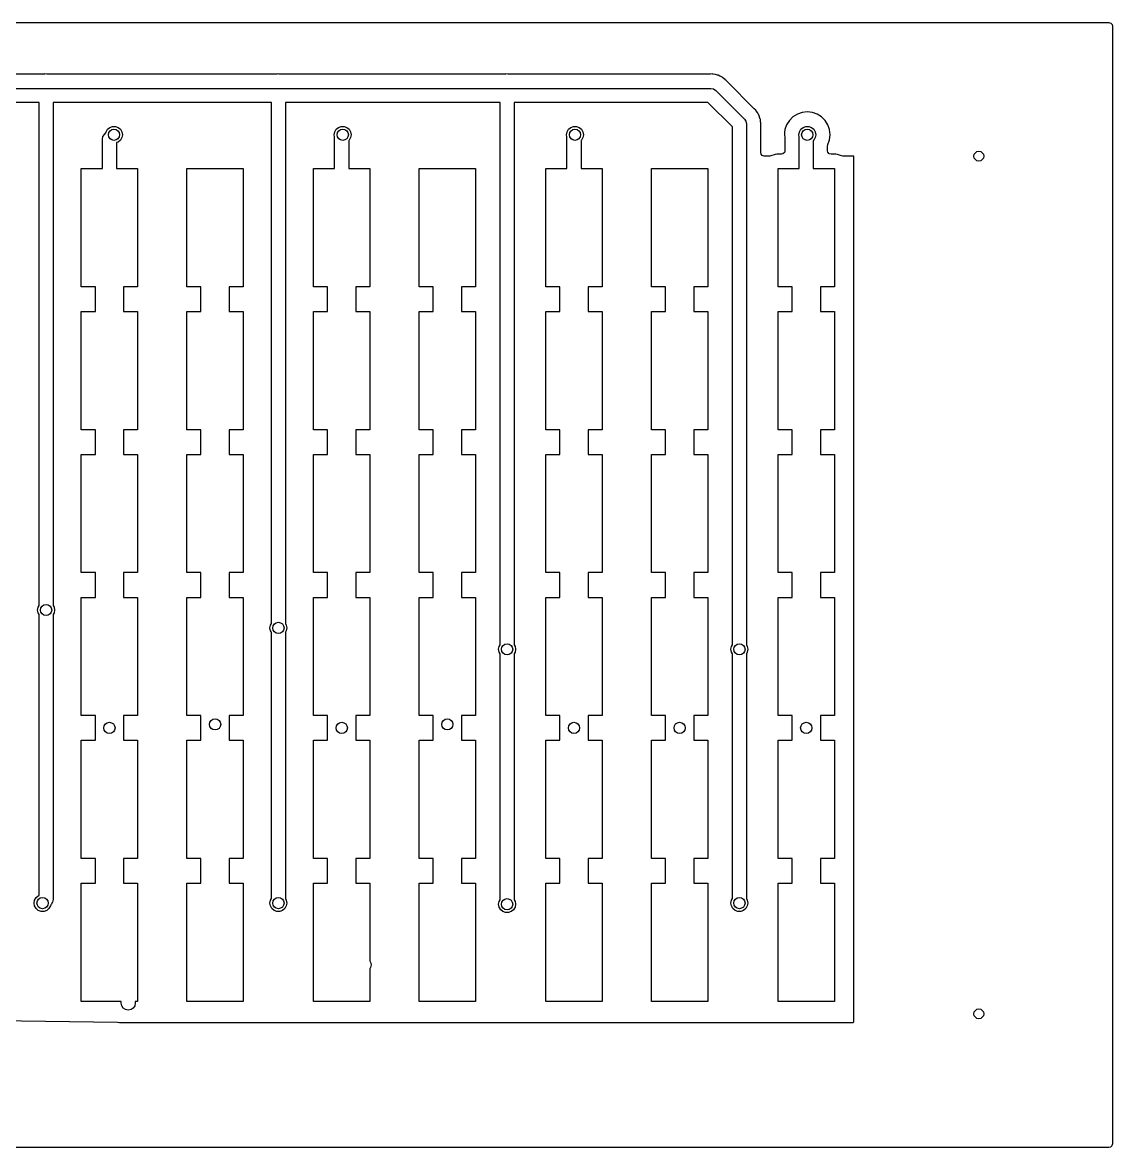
# Model space of a CAD drawing. Extents: x 1.61 to 4.79, y -2.79 to -1.21.
# Drawn here: x 3.262 to 4.787, y -2.787 to -1.213 of the extents above; entities that cross this region are included whole.
import ezdxf

# ---------------------------------------------------------------- set-up
doc = ezdxf.new("R2010")
doc.units = 0
doc.header["$MEASUREMENT"] = 0
doc.layers.add('BLACK', color=7, linetype='CONTINUOUS')

msp = doc.modelspace()

# ---------------------------------------------------------------- linework, layer by layer
at = {"layer": 'BLACK', "linetype": 'CONTINUOUS'}
for p, q in [((1.6179, -1.213), (4.7821, -1.213)), ((4.7821, -1.213), (4.7847, -1.2138)), ((4.7847, -1.2138), (4.7866, -1.2159)), ((4.7866, -1.2159), (4.787, -1.2179)), ((4.787, -1.2179), (4.787, -2.7821)), ((3.292, -1.2851), (2.9709, -1.2851)), ((3.2928, -1.2851), (3.292, -1.2851)), ((3.2933, -1.285), (3.2928, -1.2851)), ((3.2958, -1.2851), (3.2933, -1.285)), ((3.2933, -1.285), (3.2933, -1.285)), ((3.2959, -1.2851), (3.2958, -1.2851)), ((3.617, -1.2851), (3.2959, -1.2851)), ((3.6178, -1.2851), (3.617, -1.2851)), ((3.6183, -1.285), (3.6178, -1.2851)), ((3.6208, -1.2851), (3.6183, -1.285)), ((3.6183, -1.285), (3.6183, -1.285)), ((3.6209, -1.2851), (3.6208, -1.2851)), ((3.937, -1.2851), (3.6209, -1.2851)), ((3.9378, -1.2851), (3.937, -1.2851)), ((3.9383, -1.285), (3.9378, -1.2851)), ((3.9408, -1.2851), (3.9383, -1.285)), ((3.9383, -1.285), (3.9383, -1.285)), ((3.9409, -1.2851), (3.9408, -1.2851)), ((4.2246, -1.2851), (3.9409, -1.2851)), ((4.2276, -1.285), (4.2246, -1.2851)), ((4.2279, -1.2851), (4.2276, -1.285)), ((4.2276, -1.285), (4.2276, -1.285)), ((4.2282, -1.2851), (4.2279, -1.2851)), ((4.2279, -1.2851), (4.2279, -1.2851)), ((4.2285, -1.2851), (4.2282, -1.2851)), ((4.2282, -1.2851), (4.2282, -1.2851)), ((4.2315, -1.2858), (4.2285, -1.2851)), ((4.2345, -1.2865), (4.2315, -1.2858)), ((4.2347, -1.2866), (4.2345, -1.2865)), ((4.235, -1.2866), (4.2347, -1.2865)), ((4.2347, -1.2865), (4.2347, -1.2866)), ((4.2353, -1.2867), (4.235, -1.2866)), ((4.235, -1.2866), (4.235, -1.2866)), ((4.2378, -1.288), (4.2353, -1.2867)), ((4.2353, -1.2867), (4.2353, -1.2867)), ((4.2353, -1.2867), (4.2353, -1.2867)), ((4.238, -1.2881), (4.2378, -1.288)), ((4.2408, -1.2894), (4.238, -1.2881)), ((4.241, -1.2896), (4.2408, -1.2894)), ((4.2413, -1.2897), (4.241, -1.2896)), ((4.241, -1.2896), (4.241, -1.2896)), ((4.2415, -1.2899), (4.2413, -1.2897)), ((4.2413, -1.2897), (4.2413, -1.2897)), ((4.2439, -1.2918), (4.2415, -1.2899)), ((2.97, -1.3052), (3.295, -1.3052)), ((3.295, -1.3052), (3.62, -1.3052)), ((3.62, -1.3052), (3.94, -1.3052)), ((3.94, -1.3052), (4.225, -1.3052)), ((4.225, -1.3052), (4.2288, -1.3059)), ((4.2288, -1.3059), (4.232, -1.308)), ((4.2449, -1.2927), (4.2439, -1.2918)), ((4.2451, -1.2929), (4.2449, -1.2927)), ((4.2453, -1.293), (4.2451, -1.2929)), ((4.2467, -1.2942), (4.2453, -1.293)), ((4.2469, -1.2944), (4.2467, -1.2942)), ((4.2474, -1.2951), (4.2469, -1.2944)), ((4.2479, -1.2957), (4.2474, -1.2951)), ((4.2858, -1.3336), (4.2479, -1.2957)), ((4.232, -1.308), (4.272, -1.348)), ((3.2852, -1.3248), (2.9798, -1.3248)), ((3.2852, -2.0288), (3.2852, -1.3248)), ((3.6102, -1.3248), (3.3048, -1.3248)), ((3.3048, -1.3248), (3.3048, -2.0288)), ((3.6102, -2.0538), (3.6102, -1.3248)), ((3.9302, -1.3248), (3.6298, -1.3248)), ((3.6298, -1.3248), (3.6298, -2.0538)), ((3.9302, -2.0838), (3.9302, -1.3248)), ((4.2209, -1.3248), (3.9498, -1.3248)), ((3.9498, -1.3248), (3.9498, -2.0838)), ((4.2552, -1.3591), (4.2209, -1.3248)), ((4.288, -1.3357), (4.2858, -1.3336)), ((4.2858, -1.3336), (4.2858, -1.3336)), ((4.2882, -1.3359), (4.288, -1.3357)), ((4.2884, -1.3361), (4.2882, -1.3359)), ((4.2882, -1.3359), (4.2882, -1.3359)), ((4.2886, -1.3364), (4.2884, -1.3361)), ((4.2884, -1.3361), (4.2884, -1.3361)), ((4.2902, -1.339), (4.2886, -1.3364)), ((4.2886, -1.3364), (4.2886, -1.3364)), ((4.2886, -1.3364), (4.2886, -1.3364)), ((4.272, -1.348), (4.2741, -1.3512)), ((4.2741, -1.3512), (4.2748, -1.355)), ((4.2919, -1.3415), (4.2902, -1.339)), ((4.292, -1.3418), (4.2919, -1.3415)), ((4.2921, -1.342), (4.292, -1.3418)), ((4.292, -1.3418), (4.292, -1.3418)), ((4.2922, -1.3423), (4.2921, -1.342)), ((4.2921, -1.342), (4.2921, -1.342)), ((4.2931, -1.3449), (4.2922, -1.3423)), ((4.2922, -1.3423), (4.2922, -1.3423)), ((4.2932, -1.3452), (4.2931, -1.3449)), ((4.2943, -1.3481), (4.2932, -1.3452)), ((4.2943, -1.3483), (4.2943, -1.3481)), ((4.2944, -1.3486), (4.2943, -1.3483)), ((4.2943, -1.3483), (4.2943, -1.3483)), ((4.2944, -1.3489), (4.2944, -1.3486)), ((4.2944, -1.3486), (4.2944, -1.3486)), ((4.2945, -1.35), (4.2944, -1.3489)), ((4.2944, -1.3489), (4.2944, -1.3489)), ((4.2947, -1.352), (4.2945, -1.35)), ((4.2949, -1.3533), (4.2947, -1.352)), ((4.2949, -1.3536), (4.2949, -1.3533)), ((4.2949, -1.3538), (4.2949, -1.3536)), ((4.335, -1.35), (4.3311, -1.3561)), ((4.34, -1.345), (4.335, -1.35)), ((4.335, -1.35), (4.335, -1.35)), ((4.3461, -1.3411), (4.34, -1.345)), ((4.34, -1.345), (4.34, -1.345)), ((4.3529, -1.3388), (4.3461, -1.3411)), ((4.3461, -1.3411), (4.3461, -1.3411)), ((4.36, -1.338), (4.3529, -1.3388)), ((4.3529, -1.3388), (4.3529, -1.3388)), ((4.3529, -1.3388), (4.3529, -1.3388)), ((4.3671, -1.3388), (4.36, -1.338)), ((4.3739, -1.3411), (4.3671, -1.3388)), ((4.3671, -1.3388), (4.3671, -1.3388)), ((4.3671, -1.3388), (4.3671, -1.3388)), ((4.38, -1.345), (4.3739, -1.3411)), ((4.3739, -1.3411), (4.3739, -1.3411)), ((4.385, -1.35), (4.38, -1.345)), ((4.38, -1.345), (4.38, -1.345)), ((4.3889, -1.3561), (4.385, -1.35)), ((4.385, -1.35), (4.385, -1.35)), ((3.3766, -1.3695), (3.3786, -1.3674)), ((3.3786, -1.3674), (3.3789, -1.366)), ((3.3789, -1.366), (3.381, -1.3624)), ((3.381, -1.3624), (3.3841, -1.3598)), ((3.3841, -1.3598), (3.3879, -1.3584)), ((3.3879, -1.3584), (3.3921, -1.3584)), ((3.3921, -1.3584), (3.3959, -1.3598)), ((3.3959, -1.3598), (3.399, -1.3624)), ((3.399, -1.3624), (3.4011, -1.366)), ((3.4011, -1.366), (3.4018, -1.37)), ((3.6982, -1.37), (3.6989, -1.366)), ((3.6989, -1.366), (3.701, -1.3624)), ((3.701, -1.3624), (3.7041, -1.3598)), ((3.7041, -1.3598), (3.7079, -1.3584)), ((3.7079, -1.3584), (3.7121, -1.3584)), ((3.7121, -1.3584), (3.7159, -1.3598)), ((3.7159, -1.3598), (3.719, -1.3624)), ((3.719, -1.3624), (3.7211, -1.366)), ((3.7211, -1.366), (3.7218, -1.37)), ((4.0232, -1.37), (4.0239, -1.366)), ((4.0239, -1.366), (4.026, -1.3624)), ((4.026, -1.3624), (4.0291, -1.3598)), ((4.0291, -1.3598), (4.0329, -1.3584)), ((4.0329, -1.3584), (4.0371, -1.3584)), ((4.0371, -1.3584), (4.0409, -1.3598)), ((4.0409, -1.3598), (4.044, -1.3624)), ((4.044, -1.3624), (4.0461, -1.366)), ((4.0461, -1.366), (4.0468, -1.37)), ((4.2552, -2.0838), (4.2552, -1.3591)), ((4.2748, -1.355), (4.2748, -2.0838)), ((4.295, -1.3547), (4.2949, -1.3538)), ((4.2949, -1.3568), (4.2951, -1.3559)), ((4.2949, -1.3575), (4.2949, -1.3568)), ((4.2949, -1.395), (4.2949, -1.3575)), ((4.2951, -1.3559), (4.295, -1.3547)), ((4.3283, -1.367), (4.328, -1.37)), ((4.3288, -1.3629), (4.3283, -1.367)), ((4.3311, -1.3561), (4.3288, -1.3629)), ((4.3311, -1.3561), (4.3311, -1.3561)), ((4.3482, -1.37), (4.3489, -1.366)), ((4.3489, -1.366), (4.351, -1.3624)), ((4.351, -1.3624), (4.3541, -1.3598)), ((4.3541, -1.3598), (4.3579, -1.3584)), ((4.3579, -1.3584), (4.3621, -1.3584)), ((4.3621, -1.3584), (4.3659, -1.3598)), ((4.3659, -1.3598), (4.369, -1.3624)), ((4.369, -1.3624), (4.3711, -1.366)), ((4.3711, -1.366), (4.3718, -1.37)), ((4.3912, -1.3629), (4.3889, -1.3561)), ((4.3889, -1.3561), (4.3889, -1.3561)), ((4.3889, -1.3561), (4.3889, -1.3561)), ((4.392, -1.37), (4.3912, -1.3629)), ((3.3737, -1.3764), (3.3745, -1.3727)), ((3.3737, -1.4173), (3.3737, -1.3764)), ((3.3745, -1.3727), (3.3766, -1.3695)), ((3.3959, -1.3802), (3.3934, -1.3811)), ((3.3934, -1.3811), (3.3934, -1.4173)), ((3.399, -1.3776), (3.3959, -1.3802)), ((3.4011, -1.374), (3.399, -1.3776)), ((3.4018, -1.37), (3.4011, -1.374)), ((3.6987, -1.3731), (3.6982, -1.37)), ((3.6987, -1.4173), (3.6987, -1.3731)), ((3.719, -1.3776), (3.7184, -1.3781)), ((3.7184, -1.3781), (3.7184, -1.4173)), ((3.7211, -1.374), (3.719, -1.3776)), ((3.7218, -1.37), (3.7211, -1.374)), ((4.0237, -1.3731), (4.0232, -1.37)), ((4.0237, -1.4173), (4.0237, -1.3731)), ((4.044, -1.3776), (4.0434, -1.3781)), ((4.0434, -1.3781), (4.0434, -1.4173)), ((4.0461, -1.374), (4.044, -1.3776)), ((4.0468, -1.37), (4.0461, -1.374)), ((4.328, -1.37), (4.3284, -1.3738)), ((4.3284, -1.3738), (4.3287, -1.3765)), ((4.3287, -1.3765), (4.3287, -1.3768)), ((4.3287, -1.3768), (4.3287, -1.3923)), ((4.3487, -1.3731), (4.3482, -1.37)), ((4.3487, -1.4173), (4.3487, -1.3731)), ((4.369, -1.3776), (4.3684, -1.3781)), ((4.3684, -1.3781), (4.3684, -1.4173)), ((4.3711, -1.374), (4.369, -1.3776)), ((4.3718, -1.37), (4.3711, -1.374)), ((4.3884, -1.3859), (4.3888, -1.3842)), ((4.3888, -1.3842), (4.3889, -1.3836)), ((4.3888, -1.3842), (4.3888, -1.3842)), ((4.3889, -1.3836), (4.3912, -1.3771)), ((4.3912, -1.3771), (4.392, -1.37)), ((4.2953, -1.3971), (4.2949, -1.395)), ((4.2971, -1.3992), (4.2953, -1.3971)), ((4.2998, -1.4), (4.2971, -1.3992)), ((4.3075, -1.4), (4.2998, -1.4)), ((4.3092, -1.3997), (4.3075, -1.4)), ((4.3149, -1.3976), (4.3092, -1.3997)), ((4.3173, -1.3973), (4.3149, -1.3976)), ((4.3149, -1.3976), (4.3149, -1.3976)), ((4.3238, -1.3973), (4.3173, -1.3973)), ((4.3258, -1.3969), (4.3238, -1.3973)), ((4.3279, -1.395), (4.3258, -1.3969)), ((4.3287, -1.3923), (4.3279, -1.395)), ((4.3884, -1.3923), (4.3884, -1.3859)), ((4.3889, -1.3944), (4.3884, -1.3923)), ((4.3907, -1.3965), (4.3889, -1.3944)), ((4.3934, -1.3973), (4.3907, -1.3965)), ((4.3999, -1.3973), (4.3934, -1.3973)), ((4.4023, -1.3976), (4.3999, -1.3973)), ((4.3999, -1.3973), (4.3999, -1.3973)), ((4.408, -1.3997), (4.4023, -1.3976)), ((4.4023, -1.3976), (4.4023, -1.3976)), ((4.4097, -1.4), (4.408, -1.3997)), ((4.425, -1.4), (4.4097, -1.4)), ((4.425, -2.6112), (4.425, -1.4)), ((3.3442, -1.5827), (3.3442, -1.4173)), ((3.3442, -1.4173), (3.3737, -1.4173)), ((3.3934, -1.4173), (3.423, -1.4173)), ((3.423, -1.4173), (3.423, -1.5827)), ((3.492, -1.5827), (3.492, -1.4173)), ((3.492, -1.4173), (3.5708, -1.4173)), ((3.5708, -1.4173), (3.5708, -1.5827)), ((3.6692, -1.5827), (3.6692, -1.4173)), ((3.6692, -1.4173), (3.6987, -1.4173)), ((3.7184, -1.4173), (3.748, -1.4173)), ((3.748, -1.4173), (3.748, -1.5827)), ((3.817, -1.5827), (3.817, -1.4173)), ((3.817, -1.4173), (3.8958, -1.4173)), ((3.8958, -1.4173), (3.8958, -1.5827)), ((3.9942, -1.5827), (3.9942, -1.4173)), ((3.9942, -1.4173), (4.0237, -1.4173)), ((4.0434, -1.4173), (4.073, -1.4173)), ((4.073, -1.4173), (4.073, -1.5827)), ((4.142, -1.5827), (4.142, -1.4173)), ((4.142, -1.4173), (4.2208, -1.4173)), ((4.2208, -1.4173), (4.2208, -1.5827)), ((4.3192, -1.5827), (4.3192, -1.4173)), ((4.3192, -1.4173), (4.3487, -1.4173)), ((4.3684, -1.4173), (4.398, -1.4173)), ((4.398, -1.4173), (4.398, -1.5827)), ((3.3639, -1.5827), (3.3442, -1.5827)), ((3.3639, -1.6), (3.3639, -1.5827)), ((3.423, -1.5827), (3.4033, -1.5827)), ((3.4033, -1.5827), (3.4033, -1.6)), ((3.5117, -1.5827), (3.492, -1.5827)), ((3.5117, -1.6), (3.5117, -1.5827)), ((3.5708, -1.5827), (3.5511, -1.5827)), ((3.5511, -1.5827), (3.5511, -1.6)), ((3.6889, -1.5827), (3.6692, -1.5827)), ((3.6889, -1.605), (3.6889, -1.5827)), ((3.748, -1.5827), (3.7283, -1.5827)), ((3.7283, -1.5827), (3.7283, -1.605)), ((3.8367, -1.5827), (3.817, -1.5827)), ((3.8367, -1.6), (3.8367, -1.5827)), ((3.8958, -1.5827), (3.8761, -1.5827)), ((3.8761, -1.5827), (3.8761, -1.6)), ((4.0139, -1.5827), (3.9942, -1.5827)), ((4.0139, -1.6), (4.0139, -1.5827)), ((4.073, -1.5827), (4.0533, -1.5827)), ((4.0533, -1.5827), (4.0533, -1.6)), ((4.1617, -1.5827), (4.142, -1.5827)), ((4.1617, -1.6), (4.1617, -1.5827)), ((4.2208, -1.5827), (4.2011, -1.5827)), ((4.2011, -1.5827), (4.2011, -1.6)), ((4.3389, -1.5827), (4.3192, -1.5827)), ((4.3389, -1.605), (4.3389, -1.5827)), ((4.398, -1.5827), (4.3783, -1.5827)), ((4.3783, -1.5827), (4.3783, -1.605)), ((3.3639, -1.6173), (3.3639, -1.6)), ((3.4033, -1.6), (3.4033, -1.6173)), ((3.5117, -1.6173), (3.5117, -1.6)), ((3.5511, -1.6), (3.5511, -1.6173)), ((3.6889, -1.6173), (3.6889, -1.605)), ((3.7283, -1.605), (3.7283, -1.6173)), ((3.8367, -1.6173), (3.8367, -1.6)), ((3.8761, -1.6), (3.8761, -1.6173)), ((4.0139, -1.6173), (4.0139, -1.6)), ((4.0533, -1.6), (4.0533, -1.6173)), ((4.1617, -1.6173), (4.1617, -1.6)), ((4.2011, -1.6), (4.2011, -1.6173)), ((4.3389, -1.6173), (4.3389, -1.605)), ((4.3783, -1.605), (4.3783, -1.6173)), ((3.3442, -1.7827), (3.3442, -1.6173)), ((3.3442, -1.6173), (3.3639, -1.6173)), ((3.4033, -1.6173), (3.423, -1.6173)), ((3.423, -1.6173), (3.423, -1.7827)), ((3.492, -1.7827), (3.492, -1.6173)), ((3.492, -1.6173), (3.5117, -1.6173)), ((3.5511, -1.6173), (3.5708, -1.6173)), ((3.5708, -1.6173), (3.5708, -1.7827)), ((3.6692, -1.7827), (3.6692, -1.6173)), ((3.6692, -1.6173), (3.6889, -1.6173)), ((3.7283, -1.6173), (3.748, -1.6173)), ((3.748, -1.6173), (3.748, -1.7827)), ((3.817, -1.7827), (3.817, -1.6173)), ((3.817, -1.6173), (3.8367, -1.6173)), ((3.8761, -1.6173), (3.8958, -1.6173)), ((3.8958, -1.6173), (3.8958, -1.7827)), ((3.9942, -1.7827), (3.9942, -1.6173)), ((3.9942, -1.6173), (4.0139, -1.6173)), ((4.0533, -1.6173), (4.073, -1.6173)), ((4.073, -1.6173), (4.073, -1.7827)), ((4.142, -1.7827), (4.142, -1.6173)), ((4.142, -1.6173), (4.1617, -1.6173)), ((4.2011, -1.6173), (4.2208, -1.6173)), ((4.2208, -1.6173), (4.2208, -1.7827)), ((4.3192, -1.7827), (4.3192, -1.6173)), ((4.3192, -1.6173), (4.3389, -1.6173)), ((4.3783, -1.6173), (4.398, -1.6173)), ((4.398, -1.6173), (4.398, -1.7827)), ((3.3639, -1.7827), (3.3442, -1.7827)), ((3.3639, -1.8), (3.3639, -1.7827)), ((3.423, -1.7827), (3.4033, -1.7827)), ((3.4033, -1.7827), (3.4033, -1.8)), ((3.5117, -1.7827), (3.492, -1.7827)), ((3.5117, -1.8173), (3.5117, -1.7827)), ((3.5708, -1.7827), (3.5511, -1.7827)), ((3.5511, -1.7827), (3.5511, -1.8173)), ((3.6889, -1.7827), (3.6692, -1.7827)), ((3.6889, -1.8173), (3.6889, -1.7827)), ((3.748, -1.7827), (3.7283, -1.7827)), ((3.7283, -1.7827), (3.7283, -1.8173)), ((3.8367, -1.7827), (3.817, -1.7827)), ((3.8367, -1.8173), (3.8367, -1.7827)), ((3.8958, -1.7827), (3.8761, -1.7827)), ((3.8761, -1.7827), (3.8761, -1.8173)), ((4.0139, -1.7827), (3.9942, -1.7827)), ((4.0139, -1.8173), (4.0139, -1.7827)), ((4.073, -1.7827), (4.0533, -1.7827)), ((4.0533, -1.7827), (4.0533, -1.8173)), ((4.1617, -1.7827), (4.142, -1.7827)), ((4.1617, -1.8173), (4.1617, -1.7827)), ((4.2208, -1.7827), (4.2011, -1.7827)), ((4.2011, -1.7827), (4.2011, -1.8173)), ((4.3389, -1.7827), (4.3192, -1.7827)), ((4.3389, -1.8173), (4.3389, -1.7827)), ((4.398, -1.7827), (4.3783, -1.7827)), ((4.3783, -1.7827), (4.3783, -1.8173)), ((3.3639, -1.8173), (3.3639, -1.8)), ((3.4033, -1.8), (3.4033, -1.8173)), ((3.3442, -1.9827), (3.3442, -1.8173)), ((3.3442, -1.8173), (3.3639, -1.8173)), ((3.4033, -1.8173), (3.423, -1.8173)), ((3.423, -1.8173), (3.423, -1.9827)), ((3.492, -1.9827), (3.492, -1.8173)), ((3.492, -1.8173), (3.5117, -1.8173)), ((3.5511, -1.8173), (3.5708, -1.8173)), ((3.5708, -1.8173), (3.5708, -1.9827)), ((3.6692, -1.9827), (3.6692, -1.8173)), ((3.6692, -1.8173), (3.6889, -1.8173)), ((3.7283, -1.8173), (3.748, -1.8173)), ((3.748, -1.8173), (3.748, -1.9827)), ((3.817, -1.9827), (3.817, -1.8173)), ((3.817, -1.8173), (3.8367, -1.8173)), ((3.8761, -1.8173), (3.8958, -1.8173)), ((3.8958, -1.8173), (3.8958, -1.9827)), ((3.9942, -1.9827), (3.9942, -1.8173)), ((3.9942, -1.8173), (4.0139, -1.8173)), ((4.0533, -1.8173), (4.073, -1.8173)), ((4.073, -1.8173), (4.073, -1.9827)), ((4.142, -1.9827), (4.142, -1.8173)), ((4.142, -1.8173), (4.1617, -1.8173)), ((4.2011, -1.8173), (4.2208, -1.8173)), ((4.2208, -1.8173), (4.2208, -1.9827)), ((4.3192, -1.9827), (4.3192, -1.8173)), ((4.3192, -1.8173), (4.3389, -1.8173)), ((4.3783, -1.8173), (4.398, -1.8173)), ((4.398, -1.8173), (4.398, -1.9827)), ((3.3639, -1.9827), (3.3442, -1.9827)), ((3.3639, -2.0173), (3.3639, -1.9827)), ((3.423, -1.9827), (3.4033, -1.9827)), ((3.4033, -1.9827), (3.4033, -2.0173)), ((3.5117, -1.9827), (3.492, -1.9827)), ((3.5117, -2.0173), (3.5117, -1.9827)), ((3.5708, -1.9827), (3.5511, -1.9827)), ((3.5511, -1.9827), (3.5511, -2.0173)), ((3.6889, -1.9827), (3.6692, -1.9827)), ((3.6889, -2.0173), (3.6889, -1.9827)), ((3.748, -1.9827), (3.7283, -1.9827)), ((3.7283, -1.9827), (3.7283, -2.0173)), ((3.8367, -1.9827), (3.817, -1.9827)), ((3.8367, -2.0173), (3.8367, -1.9827)), ((3.8958, -1.9827), (3.8761, -1.9827)), ((3.8761, -1.9827), (3.8761, -2.0173)), ((4.0139, -1.9827), (3.9942, -1.9827)), ((4.0139, -2.0173), (4.0139, -1.9827)), ((4.073, -1.9827), (4.0533, -1.9827)), ((4.0533, -1.9827), (4.0533, -2.0173)), ((4.1617, -1.9827), (4.142, -1.9827)), ((4.1617, -2.0173), (4.1617, -1.9827)), ((4.2208, -1.9827), (4.2011, -1.9827)), ((4.2011, -1.9827), (4.2011, -2.0173)), ((4.3389, -1.9827), (4.3192, -1.9827)), ((4.3389, -2.0173), (4.3389, -1.9827)), ((4.398, -1.9827), (4.3783, -1.9827)), ((4.3783, -1.9827), (4.3783, -2.0173)), ((3.2839, -2.031), (3.2852, -2.0288)), ((3.3048, -2.0288), (3.3061, -2.031)), ((3.3442, -2.1827), (3.3442, -2.0173)), ((3.3442, -2.0173), (3.3639, -2.0173)), ((3.4033, -2.0173), (3.423, -2.0173)), ((3.423, -2.0173), (3.423, -2.1827)), ((3.492, -2.1827), (3.492, -2.0173)), ((3.492, -2.0173), (3.5117, -2.0173)), ((3.5511, -2.0173), (3.5708, -2.0173)), ((3.5708, -2.0173), (3.5708, -2.1827)), ((3.6692, -2.1827), (3.6692, -2.0173)), ((3.6692, -2.0173), (3.6889, -2.0173)), ((3.7283, -2.0173), (3.748, -2.0173)), ((3.748, -2.0173), (3.748, -2.1827)), ((3.817, -2.1827), (3.817, -2.0173)), ((3.817, -2.0173), (3.8367, -2.0173)), ((3.8761, -2.0173), (3.8958, -2.0173)), ((3.8958, -2.0173), (3.8958, -2.1827)), ((3.9942, -2.1827), (3.9942, -2.0173)), ((3.9942, -2.0173), (4.0139, -2.0173)), ((4.0533, -2.0173), (4.073, -2.0173)), ((4.073, -2.0173), (4.073, -2.1827)), ((4.142, -2.1827), (4.142, -2.0173)), ((4.142, -2.0173), (4.1617, -2.0173)), ((4.2011, -2.0173), (4.2208, -2.0173)), ((4.2208, -2.0173), (4.2208, -2.1827)), ((4.3192, -2.1827), (4.3192, -2.0173)), ((4.3192, -2.0173), (4.3389, -2.0173)), ((4.3783, -2.0173), (4.398, -2.0173)), ((4.398, -2.0173), (4.398, -2.1827)), ((3.2832, -2.035), (3.2839, -2.031)), ((3.2839, -2.039), (3.2832, -2.035)), ((3.2852, -2.0412), (3.2839, -2.039)), ((3.2852, -2.4344), (3.2852, -2.0412)), ((3.3061, -2.039), (3.3048, -2.0412)), ((3.3048, -2.0412), (3.3048, -2.44)), ((3.3061, -2.031), (3.3068, -2.035)), ((3.3068, -2.035), (3.3061, -2.039)), ((3.6082, -2.06), (3.6089, -2.056)), ((3.6089, -2.064), (3.6082, -2.06)), ((3.6089, -2.056), (3.6102, -2.0538)), ((3.6298, -2.0538), (3.6311, -2.056)), ((3.6311, -2.056), (3.6318, -2.06)), ((3.6318, -2.06), (3.6311, -2.064)), ((3.6102, -2.0662), (3.6089, -2.064)), ((3.6102, -2.4388), (3.6102, -2.0662)), ((3.6311, -2.064), (3.6298, -2.0662)), ((3.6298, -2.0662), (3.6298, -2.4388)), ((3.9282, -2.09), (3.9289, -2.086)), ((3.9289, -2.094), (3.9282, -2.09)), ((3.9289, -2.086), (3.9302, -2.0838)), ((3.9498, -2.0838), (3.9511, -2.086)), ((3.9511, -2.086), (3.9518, -2.09)), ((3.9518, -2.09), (3.9511, -2.094)), ((4.2532, -2.09), (4.2539, -2.086)), ((4.2539, -2.094), (4.2532, -2.09)), ((4.2539, -2.086), (4.2552, -2.0838)), ((4.2748, -2.0838), (4.2761, -2.086)), ((4.2761, -2.086), (4.2768, -2.09)), ((4.2768, -2.09), (4.2761, -2.094)), ((3.9302, -2.0962), (3.9289, -2.094)), ((3.9302, -2.4405), (3.9302, -2.0962)), ((3.9511, -2.094), (3.9498, -2.0962)), ((3.9498, -2.0962), (3.9498, -2.4405)), ((4.2552, -2.0962), (4.2539, -2.094)), ((4.2552, -2.4388), (4.2552, -2.0962)), ((4.2761, -2.094), (4.2748, -2.0962)), ((4.2748, -2.0962), (4.2748, -2.4388)), ((3.3639, -2.1827), (3.3442, -2.1827)), ((3.3639, -2.2), (3.3639, -2.1827)), ((3.423, -2.1827), (3.4033, -2.1827)), ((3.4033, -2.1827), (3.4033, -2.2)), ((3.5117, -2.1827), (3.492, -2.1827)), ((3.5117, -2.195), (3.5117, -2.1827)), ((3.5708, -2.1827), (3.5511, -2.1827)), ((3.5511, -2.1827), (3.5511, -2.195)), ((3.6889, -2.1827), (3.6692, -2.1827)), ((3.6889, -2.2), (3.6889, -2.1827)), ((3.748, -2.1827), (3.7283, -2.1827)), ((3.7283, -2.1827), (3.7283, -2.2)), ((3.8367, -2.1827), (3.817, -2.1827)), ((3.8367, -2.195), (3.8367, -2.1827)), ((3.8958, -2.1827), (3.8761, -2.1827)), ((3.8761, -2.1827), (3.8761, -2.195)), ((4.0139, -2.1827), (3.9942, -2.1827)), ((4.0139, -2.2), (4.0139, -2.1827)), ((4.073, -2.1827), (4.0533, -2.1827)), ((4.0533, -2.1827), (4.0533, -2.2)), ((4.1617, -2.1827), (4.142, -2.1827)), ((4.1617, -2.2), (4.1617, -2.1827)), ((4.2208, -2.1827), (4.2011, -2.1827)), ((4.2011, -2.1827), (4.2011, -2.2)), ((4.3389, -2.1827), (4.3192, -2.1827)), ((4.3389, -2.2), (4.3389, -2.1827)), ((4.398, -2.1827), (4.3783, -2.1827)), ((4.3783, -2.1827), (4.3783, -2.2)), ((3.3639, -2.2173), (3.3639, -2.2)), ((3.4033, -2.2), (3.4033, -2.2173)), ((3.5117, -2.2173), (3.5117, -2.195)), ((3.5511, -2.195), (3.5511, -2.2173)), ((3.6889, -2.2173), (3.6889, -2.2)), ((3.7283, -2.2), (3.7283, -2.2173)), ((3.8367, -2.2173), (3.8367, -2.195)), ((3.8761, -2.195), (3.8761, -2.2173)), ((4.0139, -2.2173), (4.0139, -2.2)), ((4.0533, -2.2), (4.0533, -2.2173)), ((4.1617, -2.2173), (4.1617, -2.2)), ((4.2011, -2.2), (4.2011, -2.2173)), ((4.3389, -2.2173), (4.3389, -2.2)), ((4.3783, -2.2), (4.3783, -2.2173)), ((3.3442, -2.3827), (3.3442, -2.2173)), ((3.3442, -2.2173), (3.3639, -2.2173)), ((3.4033, -2.2173), (3.423, -2.2173)), ((3.423, -2.2173), (3.423, -2.3827)), ((3.492, -2.3827), (3.492, -2.2173)), ((3.492, -2.2173), (3.5117, -2.2173)), ((3.5511, -2.2173), (3.5708, -2.2173)), ((3.5708, -2.2173), (3.5708, -2.3827)), ((3.6692, -2.3827), (3.6692, -2.2173)), ((3.6692, -2.2173), (3.6889, -2.2173)), ((3.7283, -2.2173), (3.748, -2.2173)), ((3.748, -2.2173), (3.748, -2.3827)), ((3.817, -2.3827), (3.817, -2.2173)), ((3.817, -2.2173), (3.8367, -2.2173)), ((3.8761, -2.2173), (3.8958, -2.2173)), ((3.8958, -2.2173), (3.8958, -2.3827)), ((3.9942, -2.3827), (3.9942, -2.2173)), ((3.9942, -2.2173), (4.0139, -2.2173)), ((4.0533, -2.2173), (4.073, -2.2173)), ((4.073, -2.2173), (4.073, -2.3827)), ((4.142, -2.3827), (4.142, -2.2173)), ((4.142, -2.2173), (4.1617, -2.2173)), ((4.2011, -2.2173), (4.2208, -2.2173)), ((4.2208, -2.2173), (4.2208, -2.3827)), ((4.3192, -2.3827), (4.3192, -2.2173)), ((4.3192, -2.2173), (4.3389, -2.2173)), ((4.3783, -2.2173), (4.398, -2.2173)), ((4.398, -2.2173), (4.398, -2.3827)), ((3.3639, -2.3827), (3.3442, -2.3827)), ((3.3639, -2.4173), (3.3639, -2.3827)), ((3.423, -2.3827), (3.4033, -2.3827)), ((3.4033, -2.3827), (3.4033, -2.4173)), ((3.5117, -2.3827), (3.492, -2.3827)), ((3.5117, -2.4173), (3.5117, -2.3827)), ((3.5708, -2.3827), (3.5511, -2.3827)), ((3.5511, -2.3827), (3.5511, -2.4173)), ((3.6889, -2.3827), (3.6692, -2.3827)), ((3.6889, -2.4173), (3.6889, -2.3827)), ((3.748, -2.3827), (3.7283, -2.3827)), ((3.7283, -2.3827), (3.7283, -2.4173)), ((3.8367, -2.3827), (3.817, -2.3827)), ((3.8367, -2.4173), (3.8367, -2.3827)), ((3.8958, -2.3827), (3.8761, -2.3827)), ((3.8761, -2.3827), (3.8761, -2.4173)), ((4.0139, -2.3827), (3.9942, -2.3827)), ((4.0139, -2.4173), (4.0139, -2.3827)), ((4.073, -2.3827), (4.0533, -2.3827)), ((4.0533, -2.3827), (4.0533, -2.4173)), ((4.1617, -2.3827), (4.142, -2.3827)), ((4.1617, -2.4173), (4.1617, -2.3827)), ((4.2208, -2.3827), (4.2011, -2.3827)), ((4.2011, -2.3827), (4.2011, -2.4173)), ((4.3389, -2.3827), (4.3192, -2.3827)), ((4.3389, -2.4173), (4.3389, -2.3827)), ((4.398, -2.3827), (4.3783, -2.3827)), ((4.3783, -2.3827), (4.3783, -2.4173)), ((3.3442, -2.5827), (3.3442, -2.4173)), ((3.3442, -2.4173), (3.3639, -2.4173)), ((3.4033, -2.4173), (3.423, -2.4173)), ((3.423, -2.4173), (3.423, -2.5827)), ((3.492, -2.5827), (3.492, -2.4173)), ((3.492, -2.4173), (3.5117, -2.4173)), ((3.5511, -2.4173), (3.5708, -2.4173)), ((3.5708, -2.4173), (3.5708, -2.5827)), ((3.6692, -2.5827), (3.6692, -2.4173)), ((3.6692, -2.4173), (3.6889, -2.4173)), ((3.7283, -2.4173), (3.748, -2.4173)), ((3.748, -2.4173), (3.748, -2.5259)), ((3.817, -2.5827), (3.817, -2.4173)), ((3.817, -2.4173), (3.8367, -2.4173)), ((3.8761, -2.4173), (3.8958, -2.4173)), ((3.8958, -2.4173), (3.8958, -2.5827)), ((3.9942, -2.5827), (3.9942, -2.4173)), ((3.9942, -2.4173), (4.0139, -2.4173)), ((4.0533, -2.4173), (4.073, -2.4173)), ((4.073, -2.4173), (4.073, -2.5827)), ((4.142, -2.5827), (4.142, -2.4173)), ((4.142, -2.4173), (4.1617, -2.4173)), ((4.2011, -2.4173), (4.2208, -2.4173)), ((4.2208, -2.4173), (4.2208, -2.5827)), ((4.3192, -2.5827), (4.3192, -2.4173)), ((4.3192, -2.4173), (4.3389, -2.4173)), ((4.3783, -2.4173), (4.398, -2.4173)), ((4.398, -2.4173), (4.398, -2.5827)), ((3.2789, -2.441), (3.281, -2.4374)), ((3.281, -2.4374), (3.2841, -2.4348)), ((3.2841, -2.4348), (3.2852, -2.4344)), ((3.6089, -2.441), (3.6102, -2.4388)), ((3.6298, -2.4388), (3.6311, -2.441)), ((4.2539, -2.441), (4.2552, -2.4388)), ((4.2748, -2.4388), (4.2761, -2.441)), ((3.2782, -2.445), (3.2789, -2.441)), ((3.2789, -2.449), (3.2782, -2.445)), ((3.281, -2.4526), (3.2789, -2.449)), ((3.2841, -2.4552), (3.281, -2.4526)), ((3.2879, -2.4566), (3.2841, -2.4552)), ((3.2959, -2.4552), (3.2921, -2.4566)), ((3.299, -2.4526), (3.2959, -2.4552)), ((3.3011, -2.449), (3.299, -2.4526)), ((3.3014, -2.4476), (3.3011, -2.449)), ((3.302, -2.447), (3.3014, -2.4476)), ((3.3041, -2.4438), (3.302, -2.447)), ((3.3048, -2.44), (3.3041, -2.4438)), ((3.6082, -2.445), (3.6089, -2.441)), ((3.6089, -2.449), (3.6082, -2.445)), ((3.611, -2.4526), (3.6089, -2.449)), ((3.6141, -2.4552), (3.611, -2.4526)), ((3.6179, -2.4566), (3.6141, -2.4552)), ((3.6259, -2.4552), (3.6221, -2.4566)), ((3.629, -2.4526), (3.6259, -2.4552)), ((3.6311, -2.449), (3.629, -2.4526)), ((3.6311, -2.441), (3.6318, -2.445)), ((3.6318, -2.445), (3.6311, -2.449)), ((3.9282, -2.4467), (3.9289, -2.4427)), ((3.9289, -2.4507), (3.9282, -2.4467)), ((3.9289, -2.4427), (3.9302, -2.4405)), ((3.931, -2.4543), (3.9289, -2.4507)), ((3.9341, -2.4569), (3.931, -2.4543)), ((3.949, -2.4543), (3.9459, -2.4569)), ((3.9511, -2.4507), (3.949, -2.4543)), ((3.9498, -2.4405), (3.9511, -2.4427)), ((3.9511, -2.4427), (3.9518, -2.4467)), ((3.9518, -2.4467), (3.9511, -2.4507)), ((4.2532, -2.445), (4.2539, -2.441)), ((4.2539, -2.449), (4.2532, -2.445)), ((4.256, -2.4526), (4.2539, -2.449)), ((4.2591, -2.4552), (4.256, -2.4526)), ((4.2629, -2.4566), (4.2591, -2.4552)), ((4.2709, -2.4552), (4.2671, -2.4566)), ((4.274, -2.4526), (4.2709, -2.4552)), ((4.2761, -2.449), (4.274, -2.4526)), ((4.2761, -2.441), (4.2768, -2.445)), ((4.2768, -2.445), (4.2761, -2.449)), ((3.2921, -2.4566), (3.2879, -2.4566)), ((3.6221, -2.4566), (3.6179, -2.4566)), ((3.9379, -2.4583), (3.9341, -2.4569)), ((3.9421, -2.4583), (3.9379, -2.4583)), ((3.9459, -2.4569), (3.9421, -2.4583)), ((4.2671, -2.4566), (4.2629, -2.4566)), ((3.748, -2.5259), (3.7491, -2.5277)), ((3.7491, -2.5277), (3.7498, -2.5314)), ((3.7498, -2.5314), (3.7491, -2.5352)), ((3.7491, -2.5352), (3.748, -2.5369)), ((3.748, -2.5369), (3.748, -2.5827)), ((3.4002, -2.5827), (3.3442, -2.5827)), ((3.4002, -2.585), (3.4002, -2.5827)), ((3.4009, -2.5888), (3.4002, -2.585)), ((3.403, -2.592), (3.4009, -2.5888)), ((3.4062, -2.5941), (3.403, -2.592)), ((3.41, -2.5948), (3.4062, -2.5941)), ((3.4138, -2.5941), (3.41, -2.5948)), ((3.417, -2.592), (3.4138, -2.5941)), ((3.4191, -2.5888), (3.417, -2.592)), ((3.4198, -2.585), (3.4191, -2.5888)), ((3.423, -2.5827), (3.4198, -2.5827)), ((3.4198, -2.5827), (3.4198, -2.585)), ((3.5708, -2.5827), (3.492, -2.5827)), ((3.748, -2.5827), (3.6692, -2.5827)), ((3.8958, -2.5827), (3.817, -2.5827)), ((4.073, -2.5827), (3.9942, -2.5827)), ((4.2208, -2.5827), (4.142, -2.5827)), ((4.398, -2.5827), (4.3192, -2.5827)), ((2.7077, -2.6027), (3.3951, -2.6116)), ((3.3951, -2.6116), (3.3975, -2.6123)), ((3.3975, -2.6123), (3.3976, -2.6123)), ((3.3976, -2.6123), (3.4223, -2.6123)), ((3.4223, -2.6123), (3.4239, -2.612)), ((3.4239, -2.612), (3.4483, -2.6123)), ((3.4483, -2.6123), (4.4238, -2.6123)), ((4.4238, -2.6123), (4.425, -2.6112)), ((4.7862, -2.7847), (4.7841, -2.7866)), ((4.787, -2.7821), (4.7862, -2.7847)), ((4.7821, -2.787), (1.6179, -2.787)), ((4.7841, -2.7866), (4.7821, -2.787))]:
    msp.add_line(p, q, dxfattribs=at)
at = {"layer": 'BLACK'}
for centre, radius in [((3.39, -1.37), 0.00787), ((3.71, -1.37), 0.00787), ((4.035, -1.37), 0.00787), ((4.36, -1.37), 0.00787), ((4.6, -1.4), 0.00689), ((3.295, -2.035), 0.00787), ((3.62, -2.06), 0.00787), ((3.94, -2.09), 0.00787), ((4.265, -2.09), 0.00787), ((3.5314, -2.195), 0.00787), ((3.8564, -2.195), 0.00787), ((3.3836, -2.2), 0.00787), ((3.7086, -2.2), 0.00787), ((4.0336, -2.2), 0.00787), ((4.1814, -2.2), 0.00787), ((4.3586, -2.2), 0.00787), ((3.29, -2.445), 0.00787), ((3.62, -2.445), 0.00787), ((3.94, -2.4467), 0.00787), ((4.265, -2.445), 0.00787), ((4.6, -2.6), 0.00689)]:
    msp.add_circle(centre, radius, dxfattribs=at)

doc.saveas('drawing.dxf')
